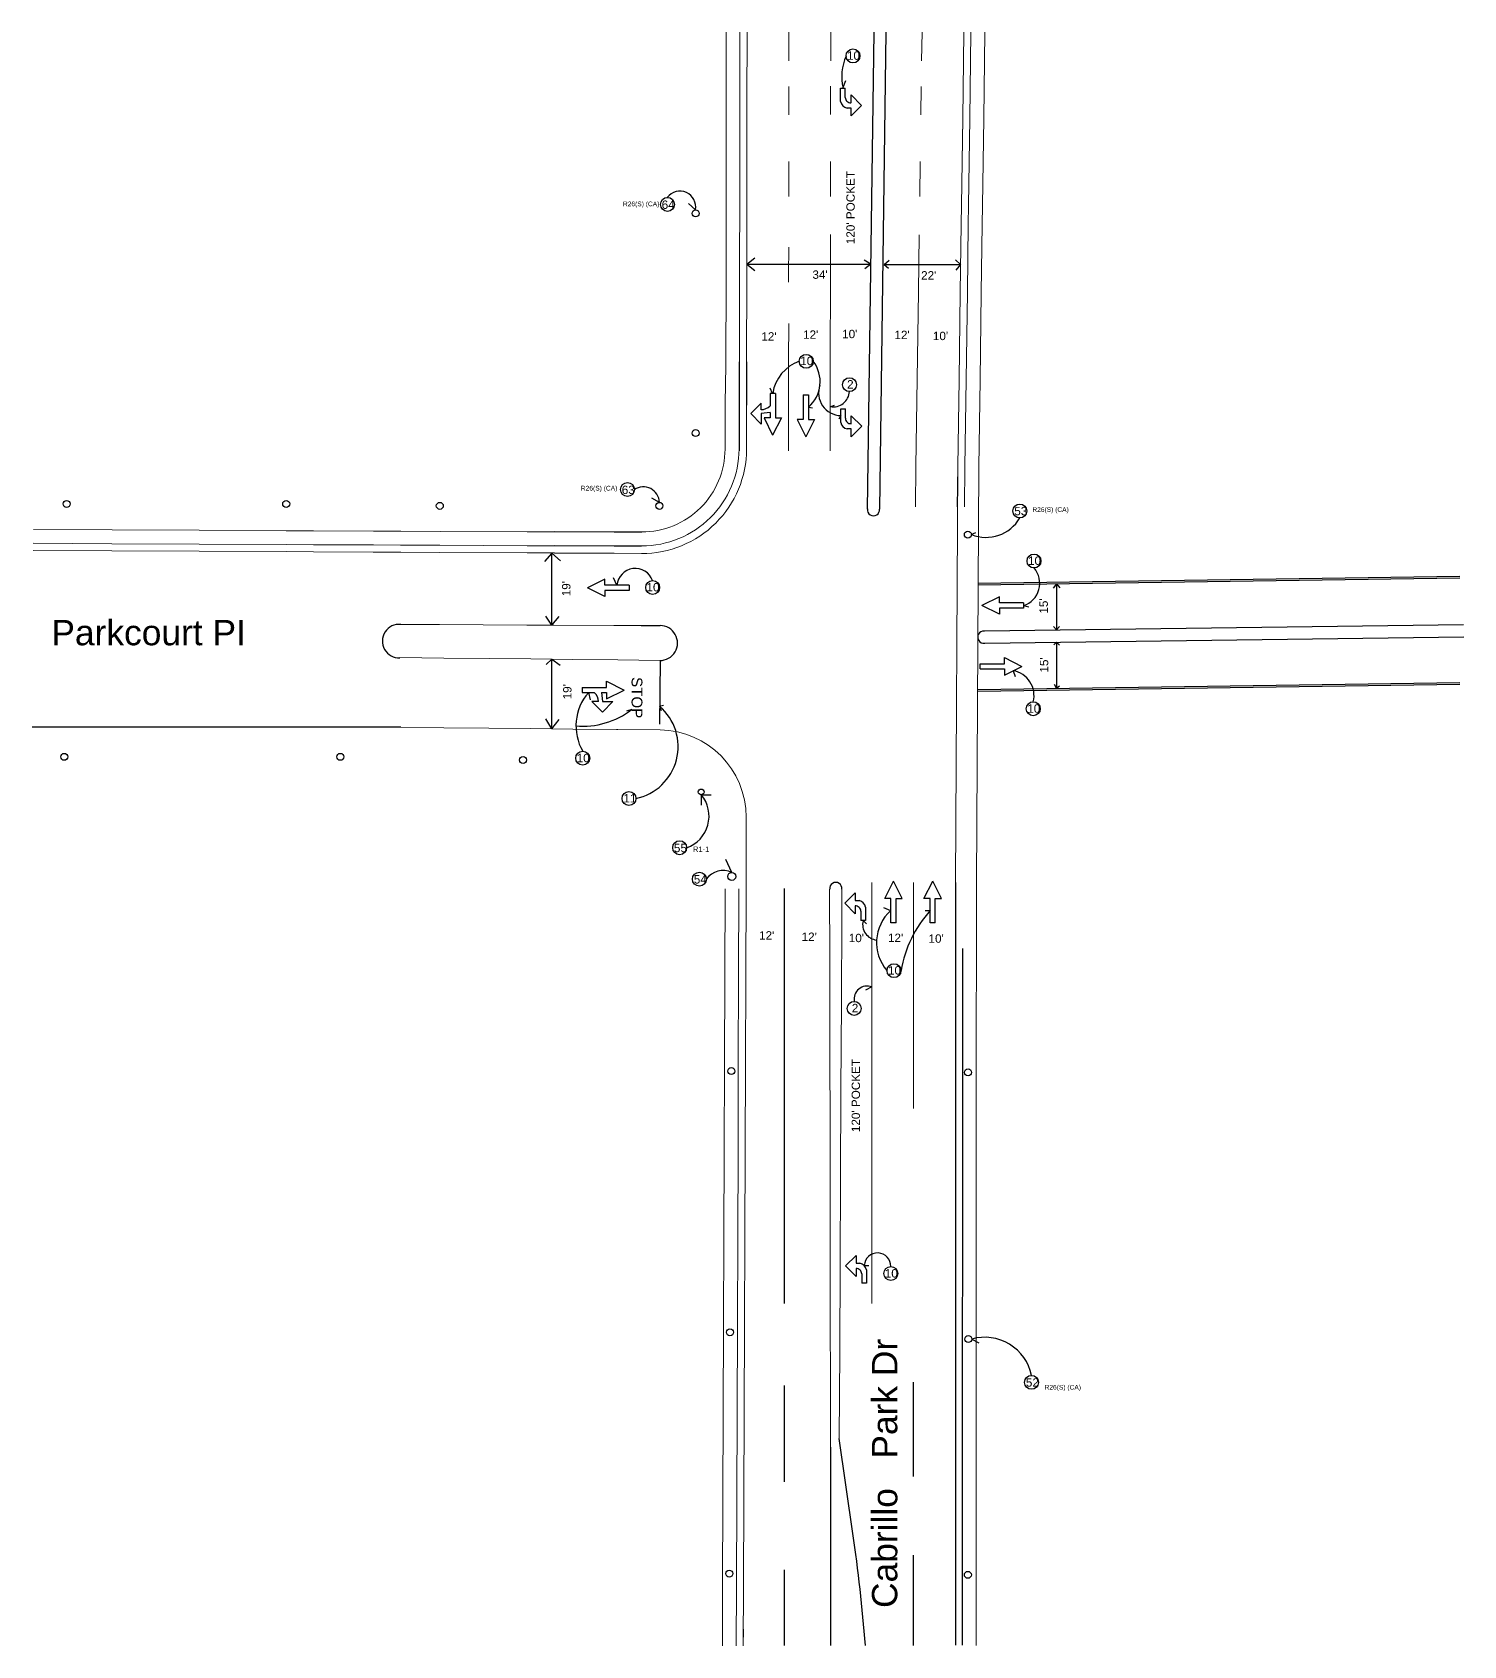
# Model space of a CAD drawing. Header units: inches. Extents: x -7 to 10.2, y -7.3 to 12.2.
# Drawn here: x -4.79 to 4.71, y 1.54 to 12.24 of the extents above; entities that cross this region are included whole.
import ezdxf

# ---------------------------------------------------------------- set-up
doc = ezdxf.new("R2010")
doc.units = ezdxf.units.IN
doc.header["$MEASUREMENT"] = 0
doc.layers.get('0').update_dxf_attribs({"lineweight": 30})
for name, color, linetype in [('C-ROAD', 7, 'Continuous'), ('C-SIDEWALK-CURB', 92, 'Continuous'), ('STREET SIGNS', 7, 'Continuous')]:
    doc.layers.add(name, color=color, linetype=linetype)
doc.styles.get("Standard").update_dxf_attribs({"font": 'arial.ttf'})

msp = doc.modelspace()

# ---------------------------------------------------------------- linework, layer by layer
at = {"color": 7}
for p, q in [((0.591, 11.87, 44.164), (0.611, 11.92, 44.164)), ((-0.386, 11.061, 44.164), (-0.434, 11.103, 44.164)), ((0.125, 9.844, 44.164), (0.108, 9.878, 44.164)), ((0.363, 9.753, 44.164), (0.389, 9.748, 44.164)), ((0.577, 9.697, 44.164), (0.564, 9.673, 44.164)), ((-0.626, 9.121, 44.164), (-0.676, 9.149, 44.164)), ((1.443, 8.907, 44.164), (1.473, 8.921, 44.164)), ((-0.908, 8.572, 44.164), (-0.93, 8.62, 44.164)), ((1.79, 8.437, 44.164), (1.824, 8.429, 44.164)), ((-1.34, 8.08, 47.451), (-1.378, 8.046, 44.164)), ((-1.34, 8.08, 47.451), (-1.285, 8.042, 44.164)), ((1.721, 8.004, 40.876), (1.734, 7.965, 44.164)), ((-1.097, 7.859, 44.164), (-1.086, 7.811, 44.164)), ((-0.81, 7.747, 40.876), (-0.845, 7.736, 44.164)), ((-0.146, 6.666, 44.164), (-0.185, 6.752, 44.164)), ((0.909, 6.412, 44.164), (0.863, 6.43, 44.164)), ((0.726, 6.346, 44.164), (0.748, 6.324, 44.164)), ((1.17, 6.412, 44.164), (1.136, 6.412, 44.164)), ((0.733, 4.058, 44.164), (0.764, 4.058, 44.164)), ((1.446, 3.57, 44.164), (1.492, 3.546, 44.164))]:
    msp.add_line(p, q, dxfattribs=at)
for p, q in [((-2.342, 7.629, 47.447), (-4.787, 7.629, 47.447)), ((1.337, 6.599, 47.469), (1.337, 1.54, 47.469)), ((1.384, 6.162, 47.484), (1.383, 1.54, 47.483))]:
    msp.add_line(p, q)
msp.add_circle((-0.146, 6.639, 44.164), 0.0266, dxfattribs=at)
for centre, radius, start, end in [((0.913, 11.946, 40.876), 0.33, 155.5659, 193.3559), ((-0.49, 11.081, 44.164), 0.105, 349.1141, 142.7683), ((0.393, 9.802, 40.876), 0.271, 109.5678, 171.024), ((0.217, 9.922, 40.876), 0.223, 310.7282, 37.3524), ((0.58, 9.847, 40.876), 0.15, 159.9136, 268.818), ((-0.733, 9.117, 44.164), 0.107, 2.1567, 123.4829), ((1.541, 9.148, 44.164), 0.259, 247.8006, 329.8724), ((-0.786, 8.561, 40.876), 0.122, 19.6775, 175.1146), ((1.741, 8.584, 40.876), 0.156, 288.3718, 40.6882), ((1.691, 7.839, 40.876), 0.168, 345.9813, 79.5876), ((-0.845, 7.638, 40.876), 0.335, 138.8716, 210.079), ((-1.135, 8.166, 40.876), 0.53, 265.1014, 307.7863), ((-0.204, 6.544, 44.164), 0.135, 64.4987, 145.4666), ((0.826, 6.321, 40.876), 0.104, 166.3042, 263.8473), ((1.099, 6.201, 40.876), 0.285, 131.8893, 220.8665), ((1.766, 5.878, 40.876), 0.801, 138.1103, 170.1893), ((0.821, 4.053, 40.876), 0.0883, 358.7874, 176.4957), ((1.532, 3.265, 44.164), 0.317, 11.72, 105.7021)]:
    msp.add_arc(centre, radius, start, end, dxfattribs=at)
at = {"layer": 'C-ROAD', "color": 7, "linetype": 'Continuous', "lineweight": 0, "elevation": 44.164, "flags": 128}
for points in [[(-0.047, 10.053), (-0.048, 9.475, -0.415311), (-0.745, 8.782), (-1.323, 8.785)], [(-0.098, 10.053), (-0.098, 9.475, -0.415311), (-0.744, 8.833), (-1.322, 8.836)], [(-0.191, 9.778), (-0.191, 9.475, -0.415311), (-0.744, 8.925), (-1.322, 8.928)], [(-1.2, 7.617), (-0.622, 7.611, -0.411476), (-0.051, 7.032), (-0.051, 6.557)]]:
    msp.add_lwpolyline(points, format="xyb", dxfattribs=at)
at = {"layer": 'C-SIDEWALK-CURB', "color": 7, "linetype": 'Continuous', "lineweight": 0}
for p, q in [((0.233, 12.24, 47.481), (0.232, 12.051, 47.478)), ((0.51, 12.24, 47.49), (0.51, 12.051, 47.488)), ((1.113, 12.051, 47.49), (1.116, 12.24, 47.49)), ((1.113, 12.051, 47.49), (1.116, 12.24, 47.49)), ((1.109, 11.693, 47.489), (1.111, 11.881, 47.489)), ((1.109, 11.693, 47.489), (1.111, 11.881, 47.489)), ((1.101, 11.151, 47.488), (1.104, 11.383, 47.488)), ((1.101, 11.151, 47.488), (1.104, 11.383, 47.488))]:
    msp.add_line(p, q, dxfattribs=at)
at = {"layer": 'C-SIDEWALK-CURB', "color": 7}
for p, q in [((0.754, 9.077, 47.482), (0.798, 12.24, 47.485)), ((0.835, 9.077, 47.499), (0.879, 12.24, 47.502)), ((-0.046, 10.701, 50.735), (0.006, 10.744, 47.483)), ((0.776, 10.701, 50.735), (0.733, 10.727, 47.483)), ((0.865, 10.699, 50.764), (0.899, 10.728, 50.792)), ((1.372, 10.699, 50.764), (1.338, 10.731, 49.138)), ((-0.046, 10.701, 50.735), (0.776, 10.701, 50.735)), ((-0.046, 10.701, 50.735), (0.007, 10.659, 47.483)), ((0.776, 10.701, 50.735), (0.737, 10.67, 47.483)), ((0.865, 10.699, 50.764), (1.372, 10.699, 50.764)), ((0.865, 10.699, 50.764), (0.894, 10.675, 47.388)), ((1.372, 10.699, 50.764), (1.341, 10.662, 49.138)), ((0.507, 9.756, 44.164), (0.536, 9.766, 44.164)), ((-1.34, 8.785, 47.451), (-1.388, 8.729, 44.164)), ((-1.34, 8.306, 47.451), (-1.34, 8.785, 47.451)), ((-1.34, 8.785, 47.451), (-1.283, 8.734, 44.164)), ((1.486, 8.585, 44.164), (4.684, 8.632, 44.164)), ((1.486, 8.574, 44.164), (4.684, 8.62, 44.164)), ((2.008, 8.581, 44.164), (1.987, 8.553, 44.164)), ((2.008, 8.581, 44.164), (2.008, 8.275, 44.164)), ((2.008, 8.581, 44.164), (2.03, 8.555, 44.164)), ((-1.34, 8.306, 47.451), (-1.38, 8.367, 45.222)), ((-1.34, 8.306, 47.451), (-1.291, 8.365, 44.164)), ((-0.747, 8.304, 44.141), (-0.622, 8.304, 44.141)), ((1.531, 8.269, 44.182), (4.708, 8.311, 44.185)), ((2.008, 8.275, 44.164), (1.989, 8.298, 44.164)), ((2.008, 8.275, 44.164), (2.028, 8.298, 44.164)), ((1.532, 8.187, 44.182), (4.71, 8.228, 44.185)), ((2.008, 8.193, 44.164), (1.991, 8.175, 44.164)), ((2.008, 8.193, 44.164), (2.008, 7.888, 44.164)), ((2.008, 8.193, 44.164), (2.029, 8.174, 44.164)), ((-1.34, 7.618, 47.454), (-1.34, 8.08, 47.451)), ((-0.622, 8.073, 44.141), (-0.625, 7.65, 44.141)), ((1.486, 7.88, 44.164), (4.684, 7.927, 44.164)), ((1.486, 7.869, 44.164), (4.684, 7.915, 44.164)), ((2.008, 7.888, 44.164), (1.994, 7.913, 44.164)), ((2.008, 7.888, 44.164), (2.027, 7.904, 44.164)), ((-0.625, 7.768, 44.164), (-0.599, 7.775, 44.164)), ((-0.625, 7.768, 44.164), (-0.614, 7.741, 44.164)), ((-1.34, 7.618, 47.454), (-1.38, 7.686, 44.164)), ((-1.34, 7.618, 47.454), (-1.292, 7.681, 44.164)), ((-0.349, 7.181, 44.164), (-0.282, 7.181, 44.164)), ((-0.349, 7.181, 44.164), (-0.349, 7.113, 44.164)), ((0.202, 6.559, 47.438), (0.202, 3.805, 47.438)), ((0.782, 5.907, 44.164), (0.74, 5.884, 44.164)), ((0.202, 3.262, 47.438), (0.202, 2.622, 47.438)), ((1.059, 2.659, 47.458), (1.059, 3.284, 47.458)), ((0.658, 2.281, 47.469), (0.567, 2.91, 47.47)), ((0.509, 2.854, 47.473), (0.509, 1.538, 47.473)), ((0.202, 2.039, 47.438), (0.202, 1.538, 47.438)), ((1.059, 1.538, 47.458), (1.059, 2.136, 47.458))]:
    msp.add_line(p, q, dxfattribs=at)
at = {"layer": 'C-SIDEWALK-CURB', "color": 7, "linetype": 'Continuous', "lineweight": 0, "extrusion": (-0.999998, 0.001123, 0.001534), "elevation": 0.269, "flags": 128}
msp.add_lwpolyline([(-12.24, 47.489), (-11.763, 47.482), (-11.185, 47.478), (-10.607, 47.473), (-10.029, 47.469), (-9.778, 44.164)], dxfattribs=at)
at = {"layer": 'C-SIDEWALK-CURB', "color": 7, "linetype": 'Continuous', "lineweight": 0, "extrusion": (-0.999999, 0.00114, 5.64912e-10), "elevation": 0.106, "flags": 128}
msp.add_lwpolyline([(-12.24, 47.506), (-11.779, 47.5), (-11.202, 47.496), (-10.624, 47.491), (-10.046, 47.487), (-9.468, 47.482), (-9.463, 47.482)], dxfattribs=at)
at = {"layer": 'C-SIDEWALK-CURB', "color": 7, "linetype": 'Continuous', "lineweight": 0, "extrusion": (-0.999999, 0.00114, 5.62522e-10), "elevation": 0.059, "flags": 128}
for points in [[(-12.24, 47.475), (-11.779, 47.469), (-11.202, 47.465), (-10.624, 47.46), (-10.046, 47.456), (-9.468, 47.451), (-9.463, 47.451)], [(-12.24, 47.491), (-11.779, 47.485), (-11.202, 47.48), (-10.624, 47.476), (-10.046, 47.471), (-9.468, 47.467), (-9.463, 47.467)]]:
    msp.add_lwpolyline(points, dxfattribs=at)
at = {"layer": 'C-SIDEWALK-CURB', "color": 7, "linetype": 'Continuous', "lineweight": 0, "extrusion": (0.999904, -0.013856, 2.73172e-10), "elevation": 1.224, "flags": 128}
msp.add_lwpolyline([(9.109, 47.482), (9.376, 47.482), (9.954, 47.482), (10.532, 47.482), (10.985, 47.482), (11.11, 47.482), (11.687, 47.483), (12.258, 47.485)], dxfattribs=at)
at = {"layer": 'C-SIDEWALK-CURB', "color": 7, "linetype": 'Continuous', "lineweight": 0, "extrusion": (0.999904, -0.013856, 9.45746e-10), "elevation": 1.271, "flags": 128}
msp.add_lwpolyline([(9.11, 47.512), (9.376, 47.512), (9.954, 47.512), (10.532, 47.512), (10.985, 47.512), (11.11, 47.513), (11.687, 47.514), (12.259, 47.516)], dxfattribs=at)
at = {"layer": 'C-SIDEWALK-CURB', "color": 7, "linetype": 'Continuous', "lineweight": 0, "extrusion": (-0.999999, 0.00114, 1.23339e-11), "elevation": -0.219, "flags": 128}
msp.add_lwpolyline([(-11.881, 47.476), (-11.779, 47.475), (-11.693, 47.474)], dxfattribs=at)
at = {"layer": 'C-SIDEWALK-CURB', "color": 7, "linetype": 'Continuous', "lineweight": 0, "extrusion": (-0.999999, 0.00114, 1.86674e-11), "elevation": -0.496, "flags": 128}
msp.add_lwpolyline([(-11.882, 47.486), (-11.779, 47.484), (-11.694, 47.484)], dxfattribs=at)
at = {"layer": 'C-SIDEWALK-CURB', "color": 7, "linetype": 'Continuous', "lineweight": 0, "extrusion": (-8.78983e-06, -0.007711, 0.99997), "flags": 128}
for points, elevation in [([(0.232, 11.748), (0.232, 11.567), (0.232, 11.517)], 47.383), ([(0.509, 11.748), (0.509, 11.567), (0.509, 11.517)], 47.392), ([(0.232, 11.205), (0.231, 11.024), (0.231, 10.974)], 50.671)]:
    msp.add_lwpolyline(points, dxfattribs=dict(at, elevation=elevation))
at = {"layer": 'C-SIDEWALK-CURB', "color": 7, "linetype": 'Continuous', "lineweight": 0, "extrusion": (0.999999, -0.00114, 2.59199e-06), "elevation": 0.496, "flags": 128}
msp.add_lwpolyline([(10.898, 47.477), (10.624, 47.475), (10.046, 47.471), (9.468, 47.466), (9.463, 47.466)], dxfattribs=at)
at = {"layer": 'C-SIDEWALK-CURB', "color": 7, "linetype": 'Continuous', "lineweight": 0, "elevation": 47.487, "flags": 128}
msp.add_lwpolyline([(1.072, 9.091), (1.076, 9.362), (1.084, 9.94), (1.092, 10.518), (1.097, 10.897)], dxfattribs=at)
at = {"layer": 'C-SIDEWALK-CURB', "color": 7, "linetype": 'Continuous', "lineweight": 0, "extrusion": (-0.989245, -7.66251e-07, 0.146268), "elevation": 6.714, "flags": 128}
msp.add_lwpolyline([(-10.307, 46.991), (-10.067, 46.989), (-9.757, 46.982), (-9.468, 46.98), (-9.463, 46.98)], dxfattribs=at)
at = {"layer": 'C-SIDEWALK-CURB', "color": 7, "linetype": 'Continuous', "lineweight": 0, "extrusion": (-0.004884, -0.999988, 3.95237e-12), "elevation": -8.918, "flags": 128}
msp.add_lwpolyline([(-2.386, 47.493), (-2.567, 47.493), (-2.964, 50.813), (-3.145, 50.813), (-3.723, 50.812), (-4.301, 50.811), (-4.823, 50.81), (-4.823, 50.81)], dxfattribs=at)
at = {"layer": 'C-SIDEWALK-CURB', "color": 7, "linetype": 'Continuous', "lineweight": 0, "extrusion": (-0.004884, -0.999988, 1.38242e-12), "elevation": -8.918, "flags": 128}
msp.add_lwpolyline([(-0.788, 44.174), (-0.969, 44.174), (-1.365, 47.494), (-1.547, 47.494), (-2.125, 47.493), (-2.386, 47.493)], dxfattribs=at)
at = {"layer": 'C-SIDEWALK-CURB', "color": 7, "linetype": 'Continuous', "lineweight": 0, "extrusion": (-0.004884, -0.999988, 4.53791e-12), "elevation": -8.826, "flags": 128}
msp.add_lwpolyline([(-2.386, 47.493), (-2.567, 47.493), (-2.964, 50.813), (-3.145, 50.813), (-3.723, 50.812), (-4.301, 50.811), (-4.824, 50.811), (-4.824, 50.811)], dxfattribs=at)
at = {"layer": 'C-SIDEWALK-CURB', "color": 7, "linetype": 'Continuous', "lineweight": 0, "extrusion": (-0.004884, -0.999988, 4.59571e-12), "elevation": -8.779, "flags": 128}
for points in [[(-2.386, 47.462), (-2.567, 47.462), (-2.964, 50.783), (-3.145, 50.782), (-3.723, 50.782), (-4.301, 50.781), (-4.823, 50.78)], [(-2.386, 47.478), (-2.567, 47.478), (-2.964, 50.798), (-3.145, 50.798), (-3.723, 50.797), (-4.301, 50.796), (-4.823, 50.78)]]:
    msp.add_lwpolyline(points, dxfattribs=at)
at = {"layer": 'C-SIDEWALK-CURB', "color": 7, "linetype": 'Continuous', "lineweight": 0, "extrusion": (-0.004884, -0.999988, 1.38401e-12), "elevation": -8.826, "flags": 128}
msp.add_lwpolyline([(-0.788, 44.174), (-0.969, 44.174), (-1.365, 47.494), (-1.547, 47.494), (-2.125, 47.493), (-2.385, 47.493)], dxfattribs=at)
at = {"layer": 'C-SIDEWALK-CURB', "color": 7, "linetype": 'Continuous', "lineweight": 0, "extrusion": (-0.004884, -0.999988, 1.38279e-12), "elevation": -8.779, "flags": 128}
for points in [[(-0.788, 44.143), (-0.969, 44.143), (-1.365, 47.464), (-1.547, 47.463), (-2.125, 47.463), (-2.385, 47.462)], [(-0.788, 44.159), (-0.969, 44.159), (-1.365, 47.479), (-1.547, 47.479), (-2.125, 47.478), (-2.385, 47.478)]]:
    msp.add_lwpolyline(points, dxfattribs=at)
at = {"layer": 'C-SIDEWALK-CURB', "color": 7, "linetype": 'Continuous', "lineweight": 0, "extrusion": (-0.004884, -0.999988, 1.38688e-12), "elevation": -8.3, "flags": 128}
msp.add_lwpolyline([(-0.788, 44.141), (-0.969, 44.141), (-1.366, 47.461), (-1.547, 47.461), (-2.125, 47.46), (-2.383, 47.46)], dxfattribs=at)
at = {"layer": 'C-SIDEWALK-CURB', "color": 7, "linetype": 'Continuous', "lineweight": 0, "extrusion": (-0.010497, -0.999945, 6.48479e-13), "elevation": -8.066, "flags": 128}
msp.add_lwpolyline([(-2.433, 47.445), (-2.142, 47.444), (-1.841, 47.443), (-1.564, 47.449), (-1.285, 47.454), (-0.986, 44.141), (-0.707, 44.141)], dxfattribs=at)
at = {"layer": 'C-SIDEWALK-CURB', "color": 7, "linetype": 'Continuous', "lineweight": 0, "extrusion": (-0.010497, -0.999945, 6.35553e-13), "elevation": -7.604, "flags": 128}
msp.add_lwpolyline([(-2.422, 47.447), (-2.137, 47.447), (-1.837, 47.446), (-1.559, 47.451), (-1.28, 47.456), (-0.981, 44.143), (-0.702, 44.143)], dxfattribs=at)
at = {"layer": 'C-SIDEWALK-CURB', "color": 7, "linetype": 'Continuous', "lineweight": 0, "extrusion": (-0.999994, 0.003579, 1.45945e-09), "flags": 128}
for points, elevation in [([(-6.556, 47.483), (-5.979, 47.481), (-5.401, 47.479), (-4.823, 47.478), (-4.245, 47.476), (-3.667, 47.474), (-3.089, 47.473), (-2.511, 47.471), (-1.934, 47.469), (-1.535, 44.164), (-1.645, 47.469), (-1.645, 47.469), (-1.645, 47.469)], 0.214), ([(-6.556, 47.483), (-5.979, 47.481), (-5.401, 47.479), (-4.823, 47.478), (-4.245, 47.476), (-3.667, 47.474), (-3.089, 47.473), (-2.511, 47.471), (-1.934, 47.469), (-1.535, 44.164), (-1.645, 47.469), (-1.645, 47.469), (-1.645, 47.469)], 0.122), ([(-6.556, 47.468), (-5.979, 47.466), (-5.401, 47.464), (-4.823, 47.463), (-4.245, 47.461), (-3.667, 47.459), (-3.089, 47.457), (-2.511, 47.456), (-1.934, 47.454), (-1.535, 44.164), (-1.645, 47.453), (-1.645, 47.453), (-1.645, 47.453)], 0.075)]:
    msp.add_lwpolyline(points, dxfattribs=dict(at, elevation=elevation))
at = {"layer": 'C-SIDEWALK-CURB', "color": 7, "linetype": 'Continuous', "lineweight": 0, "extrusion": (-0.001553, 0.00104, 0.999998), "elevation": 47.475, "flags": 128}
msp.add_lwpolyline([(0.577, 6.505), (0.578, 6.038), (0.579, 5.46), (0.58, 4.882), (0.58, 4.305), (0.581, 3.727), (0.582, 3.149), (0.583, 2.805)], dxfattribs=at)
at = {"layer": 'C-SIDEWALK-CURB', "color": 7, "linetype": 'Continuous', "lineweight": 0, "extrusion": (0.005727, 0.004863, 0.999972), "elevation": 47.486, "flags": 128}
msp.add_lwpolyline([(0.295, 2.679), (0.298, 3.257), (0.301, 3.835), (0.304, 4.413), (0.306, 4.991), (0.309, 5.569), (0.312, 6.146), (0.313, 6.324)], dxfattribs=at)
at = {"layer": 'C-SIDEWALK-CURB', "color": 7, "linetype": 'Continuous', "lineweight": 0, "extrusion": (-3.21528e-08, -0.000110694, 1), "elevation": 47.453, "flags": 128}
msp.add_lwpolyline([(0.782, 3.811), (0.782, 3.856), (0.782, 4.434), (0.782, 5.012), (0.782, 5.59), (0.782, 6.168), (0.782, 6.605)], dxfattribs=at)
at = {"layer": 'C-SIDEWALK-CURB', "color": 7, "linetype": 'Continuous', "lineweight": 0, "extrusion": (0.000288286, -0.000110778, 1), "elevation": 47.458, "flags": 128}
msp.add_lwpolyline([(1.046, 5.105), (1.046, 5.59), (1.046, 6.168), (1.046, 6.605)], dxfattribs=at)
at = {"layer": 'C-SIDEWALK-CURB', "color": 7, "linetype": 'Continuous', "lineweight": 0, "extrusion": (1, -0.000290495, 0.00026358), "elevation": 1.487, "flags": 128}
msp.add_lwpolyline([(1.538, 47.483), (1.54, 47.483), (2.118, 47.483), (2.696, 47.483), (3.273, 47.483), (3.851, 47.483), (4.429, 47.483), (5.007, 47.483), (5.585, 47.484), (6.163, 47.484), (6.6, 47.484)], dxfattribs=at)
at = {"layer": 'C-SIDEWALK-CURB', "color": 7, "linetype": 'Continuous', "lineweight": 0}
for points in [[(1.337, 6.599, 47.469), (1.354, 9.358, 47.497), (1.362, 9.936, 47.497), (1.37, 10.514, 47.497), (1.376, 10.967, 47.497), (1.378, 11.092, 47.498), (1.386, 11.669, 47.499), (1.393, 12.24, 47.5)], [(1.477, 6.599, 47.484), (1.493, 9.356, 47.512), (1.501, 9.934, 47.512), (1.509, 10.512, 47.512), (1.515, 10.965, 47.512), (1.517, 11.09, 47.513), (1.525, 11.667, 47.514), (1.533, 12.24, 47.516)]]:
    msp.add_polyline3d(points, dxfattribs=at)
at = {"layer": 'C-SIDEWALK-CURB', "color": 7}
for centre, radius in [((0.658, 12.083, 40.876), 0.0462), ((-0.573, 11.098, 44.164), 0.0462), ((-0.386, 11.038, 44.164), 0.0231), ((0.348, 10.057, 40.876), 0.0462), ((0.635, 9.902, 44.164), 0.0462), ((-0.386, 9.581, 44.164), 0.0231), ((-0.838, 9.206, 44.164), 0.0462), ((-4.559, 9.111, 44.164), 0.0231), ((-3.102, 9.111, 44.164), 0.0231), ((-2.083, 9.098, 44.164), 0.0231), ((-0.626, 9.098, 44.164), 0.0231), ((1.765, 9.064, 44.164), 0.0462), ((1.42, 8.907, 44.164), 0.0231), ((1.859, 8.732, 40.876), 0.0462), ((-0.671, 8.556, 40.876), 0.0462), ((1.854, 7.752, 40.876), 0.0462), ((-4.574, 7.433, 44.164), 0.0231), ((-2.743, 7.433, 44.164), 0.0231), ((-1.531, 7.412, 44.164), 0.0231), ((-1.135, 7.424, 40.876), 0.0462), ((-0.828, 7.157, 44.164), 0.0462), ((-0.349, 7.2, 44.164), 0.0192), ((-0.492, 6.83, 44.164), 0.0462), ((-0.361, 6.621, 44.164), 0.0462), ((0.93, 6.014, 40.876), 0.0462), ((0.666, 5.764, 44.164), 0.0462), ((-0.149, 5.348, 44.164), 0.0231), ((1.421, 5.339, 44.164), 0.0231), ((0.909, 4.005, 40.876), 0.0462), ((-0.158, 3.615, 44.164), 0.0231), ((1.423, 3.57, 44.164), 0.0231), ((1.842, 3.283, 44.164), 0.0462), ((-0.163, 2.014, 44.164), 0.0231), ((1.42, 2.006, 44.164), 0.0231)]:
    msp.add_circle(centre, radius, dxfattribs=at)
for centre, radius, start, end in [((0.527, 9.863, 44.164), 0.108, 259.5755, 356.4953), ((0.794, 9.073, 47.482), 0.0407, 174.0758, 5.7274), ((-2.353, 8.201, 47.475), 0.111, 84.3878, 272.5912), ((-0.622, 8.188, 44.141), 0.116, 268.7972, 90), ((1.526, 8.227, 44.164), 0.0407, 85.6175, 277.2691), ((-0.854, 7.501, 44.164), 0.352, 281.807, 49.3904), ((-0.519, 7.039, 44.164), 0.222, 289.3197, 39.7956), ((0.544, 6.559, 47.452), 0.0407, 354.0758, 185.7274), ((0.752, 5.825, 44.164), 0.0872, 69.6252, 189.8645)]:
    msp.add_arc(centre, radius, start, end, dxfattribs=at)
at = {"layer": 'C-SIDEWALK-CURB', "color": 7, "extrusion": (0.030816, 0.00209, 0.999523)}
msp.add_arc((1.357, 12.18, 47.471), 11.557, 270.6317, 274.3373, dxfattribs=at)
at = {"layer": 'STREET SIGNS', "color": 7}
for p, q in [((0.576, 11.87, 44.164), (0.607, 11.87, 44.164)), ((0.576, 11.78, 44.164), (0.576, 11.87, 44.164)), ((0.607, 11.808, 44.164), (0.607, 11.87, 44.164)), ((0.714, 11.754, 44.164), (0.645, 11.824, 44.164)), ((0.645, 11.772, 44.164), (0.645, 11.824, 44.164)), ((0.645, 11.737, 44.164), (0.618, 11.737, 44.164)), ((0.645, 11.772, 44.164), (0.644, 11.772, 44.164)), ((0.645, 11.685, 44.164), (0.714, 11.754, 44.164)), ((0.645, 11.685, 44.164), (0.645, 11.737, 44.164)), ((-0.02, 9.71, 44.164), (0.049, 9.78, 44.164)), ((0.049, 9.736, 44.164), (0.049, 9.78, 44.164)), ((0.143, 9.844, 44.164), (0.108, 9.844, 44.164)), ((0.108, 9.844, 44.164), (0.108, 9.762, 44.164)), ((0.108, 9.844, 44.164), (0.108, 9.762, 44.164)), ((0.143, 9.844, 44.164), (0.143, 9.683, 44.164)), ((0.328, 9.834, 44.164), (0.328, 9.672, 44.164)), ((0.328, 9.834, 44.164), (0.363, 9.834, 44.164)), ((0.363, 9.834, 44.164), (0.363, 9.672, 44.164)), ((0.577, 9.742, 44.164), (0.608, 9.742, 44.164)), ((0.577, 9.651, 44.164), (0.577, 9.742, 44.164)), ((0.608, 9.679, 44.164), (0.608, 9.742, 44.164)), ((0.049, 9.641, 44.164), (-0.02, 9.71, 44.164)), ((0.108, 9.717, 44.164), (0.049, 9.71, 44.164)), ((0.049, 9.71, 44.164), (0.049, 9.641, 44.164)), ((0.108, 9.683, 44.164), (0.068, 9.683, 44.164)), ((0.068, 9.683, 44.164), (0.125, 9.567, 44.164)), ((0.108, 9.717, 44.164), (0.108, 9.683, 44.164)), ((0.183, 9.683, 44.164), (0.125, 9.567, 44.164)), ((0.143, 9.683, 44.164), (0.183, 9.683, 44.164)), ((0.328, 9.672, 44.164), (0.288, 9.672, 44.164)), ((0.288, 9.672, 44.164), (0.345, 9.556, 44.164)), ((0.403, 9.672, 44.164), (0.345, 9.556, 44.164)), ((0.363, 9.672, 44.164), (0.403, 9.672, 44.164)), ((0.647, 9.643, 44.164), (0.646, 9.643, 44.164)), ((0.716, 9.626, 44.164), (0.647, 9.695, 44.164)), ((0.647, 9.643, 44.164), (0.647, 9.695, 44.164)), ((0.647, 9.609, 44.164), (0.62, 9.609, 44.164)), ((0.647, 9.557, 44.164), (0.716, 9.626, 44.164)), ((0.647, 9.557, 44.164), (0.647, 9.609, 44.164)), ((-0.989, 8.612, 44.164), (-1.104, 8.555, 44.164)), ((-0.989, 8.572, 44.164), (-0.989, 8.612, 44.164)), ((-0.827, 8.572, 44.164), (-0.989, 8.572, 44.164)), ((-0.827, 8.572, 44.164), (-0.827, 8.537, 44.164)), ((-0.989, 8.497, 44.164), (-1.104, 8.555, 44.164)), ((-0.989, 8.537, 44.164), (-0.989, 8.497, 44.164)), ((-0.827, 8.537, 44.164), (-0.989, 8.537, 44.164)), ((1.629, 8.495, 44.164), (1.513, 8.437, 44.164)), ((1.629, 8.454, 44.164), (1.629, 8.495, 44.164)), ((1.629, 8.379, 44.164), (1.513, 8.437, 44.164)), ((1.79, 8.454, 44.164), (1.629, 8.454, 44.164)), ((1.629, 8.419, 44.164), (1.629, 8.379, 44.164)), ((1.79, 8.419, 44.164), (1.629, 8.419, 44.164)), ((1.79, 8.454, 44.164), (1.79, 8.419, 44.164)), ((1.502, 8.016, 44.164), (1.502, 8.051, 44.164)), ((1.502, 8.051, 44.164), (1.664, 8.051, 44.164)), ((1.664, 8.051, 44.164), (1.664, 8.091, 44.164)), ((1.664, 8.091, 44.164), (1.779, 8.033, 44.164)), ((1.664, 7.975, 44.164), (1.779, 8.033, 44.164)), ((-0.977, 7.893, 44.164), (-0.977, 7.934, 44.164)), ((-0.977, 7.934, 44.164), (-0.861, 7.876, 44.164)), ((1.502, 8.016, 44.164), (1.664, 8.016, 44.164)), ((1.664, 8.016, 44.164), (1.664, 7.975, 44.164)), ((-1.139, 7.893, 44.164), (-1.139, 7.859, 44.164)), ((-1.139, 7.893, 44.164), (-0.977, 7.893, 44.164)), ((-1.139, 7.859, 44.164), (-1.056, 7.859, 44.164)), ((-1.139, 7.859, 44.164), (-1.056, 7.859, 44.164)), ((-1.011, 7.859, 44.164), (-0.977, 7.859, 44.164)), ((-1.011, 7.859, 44.164), (-1.004, 7.8, 44.164)), ((-0.977, 7.818, 44.164), (-0.861, 7.876, 44.164)), ((-0.977, 7.859, 44.164), (-0.977, 7.818, 44.164)), ((-1.03, 7.8, 44.164), (-1.074, 7.8, 44.164)), ((-1.004, 7.73, 44.164), (-1.074, 7.8, 44.164)), ((-1.004, 7.8, 44.164), (-0.935, 7.8, 44.164)), ((-0.935, 7.8, 44.164), (-1.004, 7.73, 44.164)), ((0.672, 6.531, 44.164), (0.603, 6.462, 44.164)), ((0.672, 6.531, 44.164), (0.672, 6.479, 44.164)), ((0.869, 6.493, 44.164), (0.927, 6.609, 44.164)), ((0.984, 6.493, 44.164), (0.927, 6.609, 44.164)), ((1.129, 6.493, 44.164), (1.187, 6.609, 44.164)), ((1.245, 6.493, 44.164), (1.187, 6.609, 44.164)), ((0.603, 6.462, 44.164), (0.672, 6.392, 44.164)), ((0.672, 6.479, 44.164), (0.699, 6.479, 44.164)), ((0.672, 6.444, 44.164), (0.672, 6.392, 44.164)), ((0.672, 6.444, 44.164), (0.673, 6.444, 44.164)), ((0.741, 6.436, 44.164), (0.741, 6.346, 44.164)), ((0.909, 6.493, 44.164), (0.869, 6.493, 44.164)), ((0.909, 6.332, 44.164), (0.909, 6.493, 44.164)), ((0.944, 6.493, 44.164), (0.984, 6.493, 44.164)), ((0.944, 6.332, 44.164), (0.944, 6.493, 44.164)), ((1.17, 6.493, 44.164), (1.129, 6.493, 44.164)), ((1.17, 6.332, 44.164), (1.17, 6.493, 44.164)), ((1.204, 6.493, 44.164), (1.245, 6.493, 44.164)), ((1.204, 6.332, 44.164), (1.204, 6.493, 44.164)), ((0.71, 6.408, 44.164), (0.71, 6.346, 44.164)), ((0.741, 6.346, 44.164), (0.71, 6.346, 44.164)), ((0.944, 6.332, 44.164), (0.909, 6.332, 44.164)), ((1.204, 6.332, 44.164), (1.17, 6.332, 44.164)), ((0.678, 4.125, 44.164), (0.608, 4.055, 44.164)), ((0.678, 4.125, 44.164), (0.678, 4.073, 44.164)), ((0.678, 4.073, 44.164), (0.704, 4.073, 44.164)), ((0.608, 4.055, 44.164), (0.678, 3.986, 44.164)), ((0.678, 4.038, 44.164), (0.678, 3.986, 44.164)), ((0.678, 4.038, 44.164), (0.679, 4.038, 44.164)), ((0.716, 4.002, 44.164), (0.716, 3.94, 44.164)), ((0.747, 4.03, 44.164), (0.747, 3.94, 44.164)), ((0.747, 3.94, 44.164), (0.716, 3.94, 44.164))]:
    msp.add_line(p, q, dxfattribs=at)
for centre, radius, start, end in [((0.627, 11.788, 44.164), 0.0518, 189.372, 260.6298), ((0.643, 11.808, 44.164), 0.036, 180, 272.5066), ((0.047, 9.82, 44.164), 0.0837, 271.1927, 316.2918), ((0.628, 9.66, 44.164), 0.0518, 189.372, 260.6298), ((0.644, 9.679, 44.164), 0.036, 180, 272.5066), ((-1.114, 7.798, 44.164), 0.0837, 1.1927, 46.2918), ((0.674, 6.408, 44.164), 0.036, 0, 92.5066), ((0.69, 6.428, 44.164), 0.0518, 9.372, 80.6298), ((0.696, 4.022, 44.164), 0.0518, 9.372, 80.6298), ((0.68, 4.002, 44.164), 0.036, 0, 92.5066)]:
    msp.add_arc(centre, radius, start, end, dxfattribs=at)

# ---------------------------------------------------------------- texts
at = {"color": 7, "linetype": 'Continuous', "attachment_point": 1}
for s, insert, char_height, width in [('R26(S) (CA)\\P', (-0.868, 11.117, 44.164), 0.03145, 0.24887), ('R26(S) (CA)\\P', (-1.147, 9.231, 44.164), 0.03145, 0.24887), ('R26(S) (CA)\\P', (1.848, 9.089, 44.164), 0.03145, 0.24887), ('R1-1', (-0.404, 6.838, 44.164), 0.036, 0.10118), ('R26(S) (CA)\\P', (1.929, 3.266, 44.164), 0.03145, 0.24887)]:
    msp.add_mtext(s, dxfattribs=dict(at, insert=insert, char_height=char_height, width=width))
at = {"color": 7, "linetype": 'Continuous', "insert": (-0.739, 7.962, 44.188), "char_height": 0.0719, "width": 77.74045, "attachment_point": 1, "rotation": 270}
msp.add_mtext('STOP', dxfattribs=at)
at = {"layer": 'C-SIDEWALK-CURB', "color": 7, "linetype": 'Continuous', "attachment_point": 1}
for s, insert, char_height, width in [('10', (0.618, 12.113, 40.876), 0.0556, 8.06524), ('64', (-0.611, 11.124, 44.164), 0.0556, 8.06524), ("34'", (0.389, 10.66, 44.164), 0.0556, 8.06524), ("22'", (1.11, 10.655, 44.164), 0.0556, 8.06524), ("12'", (0.05, 10.25, 44.164), 0.0556, 8.06524), ("12'", (0.327, 10.262, 44.164), 0.0556, 8.06524), ("10'", (0.586, 10.266, 44.164), 0.0556, 8.06524), ("12'", (0.933, 10.26, 44.164), 0.0556, 8.06524), ("10'", (1.188, 10.253, 44.164), 0.0556, 8.06524), ('10', (0.308, 10.087, 40.876), 0.0556, 8.06524), ('2', (0.619, 9.932, 44.164), 0.0556, 8.06524), ('63', (-0.876, 9.232, 44.164), 0.0556, 8.06524), ('53', (1.728, 9.091, 44.164), 0.0556, 8.06524), ('10', (1.819, 8.762, 40.876), 0.0556, 8.06524), ('10', (-0.712, 8.586, 40.876), 0.0556, 8.06524), ('Parkcourt PI', (-4.66, 8.341, 44.164), 0.16795, 24.35033), ('10', (1.814, 7.781, 40.876), 0.0556, 8.06524), ('10', (-1.175, 7.453, 40.876), 0.0556, 8.06524), ('11', (-0.865, 7.186, 44.164), 0.0556, 8.06524), ('55', (-0.53, 6.856, 44.164), 0.0556, 8.06524), ('54', (-0.398, 6.648, 44.164), 0.0556, 8.06524), ("12'", (0.035, 6.276, 44.164), 0.0556, 8.06524), ("12'", (0.317, 6.267, 44.164), 0.0556, 8.06524), ("10'", (0.63, 6.259, 44.164), 0.0556, 8.06524), ("12'", (0.89, 6.26, 44.164), 0.0556, 8.06524), ("10'", (1.159, 6.255, 44.164), 0.0556, 8.06524), ('10', (0.89, 6.044, 40.876), 0.0556, 8.06524), ('2', (0.65, 5.794, 44.164), 0.0556, 8.06524), ('10', (0.869, 4.034, 40.876), 0.0556, 8.06524), ('52', (1.805, 3.31, 44.164), 0.0556, 8.06524)]:
    msp.add_mtext(s, dxfattribs=dict(at, insert=insert, char_height=char_height, width=width))
at = {"layer": 'C-SIDEWALK-CURB', "color": 7, "linetype": 'Continuous', "attachment_point": 1, "rotation": 90}
for s, insert, char_height, width in [("120' POCKET", (0.614, 10.834, 44.164), 0.05562, 8.06524), ("19'", (-1.272, 8.498, 44.164), 0.0556, 8.06524), ("15'", (1.895, 8.383, 44.164), 0.0556, 8.06524), ("15'", (1.898, 7.992, 44.164), 0.0556, 8.06524), ("19'", (-1.265, 7.814, 44.164), 0.0556, 8.06524), ("120' POCKET", (0.649, 4.943, 44.164), 0.05562, 8.06524), ('Cabrillo   Park Dr', (0.784, 1.786, 44.164), 0.16795, 24.35033)]:
    msp.add_mtext(s, dxfattribs=dict(at, insert=insert, char_height=char_height, width=width))

doc.saveas('drawing.dxf')
